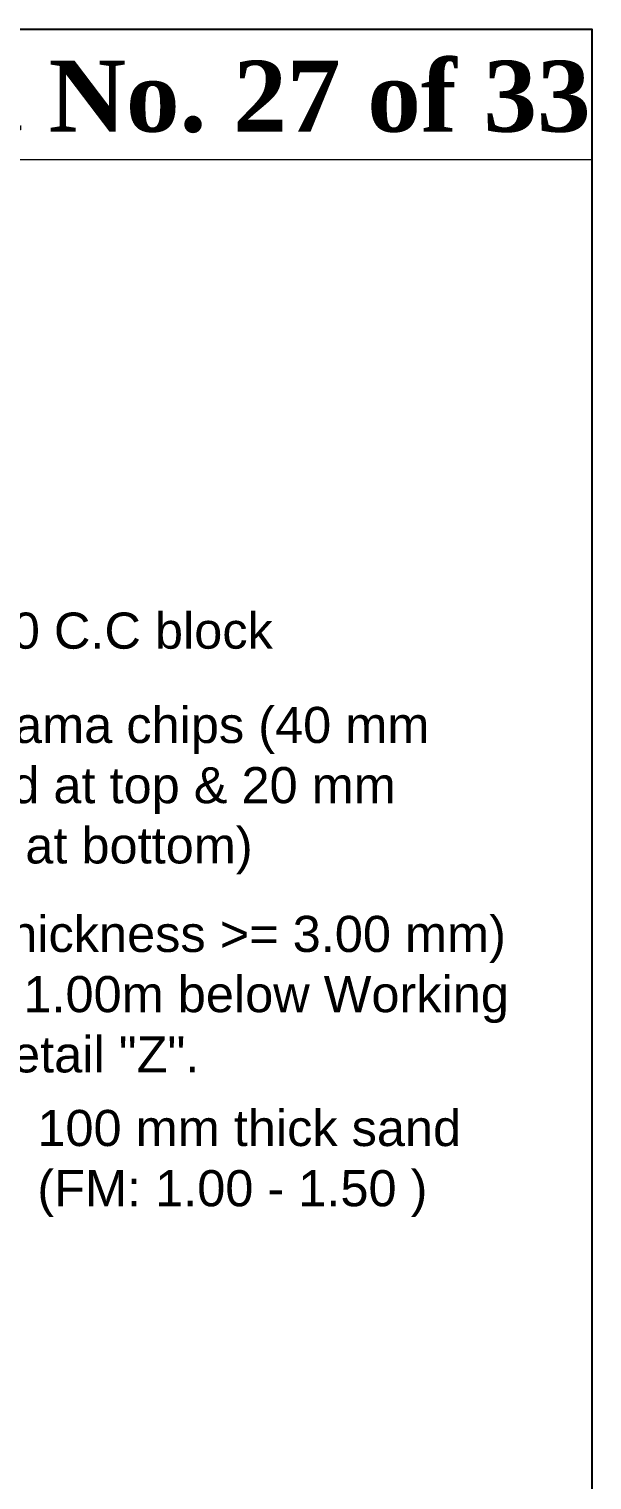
# Model space of a CAD drawing. Header units: inches. Extents: x 15 to 141071, y -30183 to 14738.
# Drawn here: x 37904 to 39000, y 236 to 3062 of the extents above; entities that cross this region are included whole.
import ezdxf

# ---------------------------------------------------------------- set-up
doc = ezdxf.new("R2010")
doc.units = ezdxf.units.IN
doc.header["$MEASUREMENT"] = 0
doc.layers.add('LINE', color=7, linetype='Continuous')
doc.styles.get("Standard").update_dxf_attribs({"font": 'arial.ttf'})

msp = doc.modelspace()

# ---------------------------------------------------------------- linework, layer by layer
at = {"layer": 'LINE', "color": 7, "lineweight": -2, "ltscale": 0.5}
msp.add_lwpolyline([(28975.377906, -4027.294112), (28975.377906, 3061.642296), (39000.136463, 3061.642296), (39000.136463, -4027.294112), (28975.377906, -4027.294112)], close=True, dxfattribs=at)
at = {"layer": 'LINE', "color": 7, "lineweight": 20, "ltscale": 0.5}
msp.add_lwpolyline([(39000.136463, 3061.642296), (37349.126818, 3061.642296), (37349.126818, 2807.578813), (39000.136463, 2807.578813)], close=True, dxfattribs=at)

# ---------------------------------------------------------------- texts
at = {"layer": 'LINE', "color": 7, "lineweight": 20, "ltscale": 0.5, "insert": (37402.879688, 2999.946351), "char_height": 138.23173307, "width": 1708.84951376, "attachment_point": 1}
msp.add_mtext('{\\fTimes New Roman|b1|i0|c0|p18;Sheet No. 27 of 33 }', dxfattribs=at)
at = {"layer": 'LINE', "color": 0, "linetype": 'ByBlock', "lineweight": 20, "ltscale": 0.5, "char_height": 70.38, "attachment_point": 1}
for s, insert in [('1- layer 450x450x300 C.C block', (36979.861105, 1925.066774)), ('100 mm thick pick jhama chips (40 mm\\Pto 20 mm well graded at top & 20 mm \\Pto 5 mm well graded at bottom) ', (36984.496339, 1741.403922)), ('Geo textile filter (thickness >= 3.00 mm)\\Pshall be extended 1.00m below Working \\PWL as shown in detail "Z".', (37095.216807, 1334.367289)), ('100 mm thick sand \\P(FM: 1.00 - 1.50 )', (37920.392061, 956.333061))]:
    msp.add_mtext(s, dxfattribs=dict(at, insert=insert))

doc.saveas('drawing.dxf')
